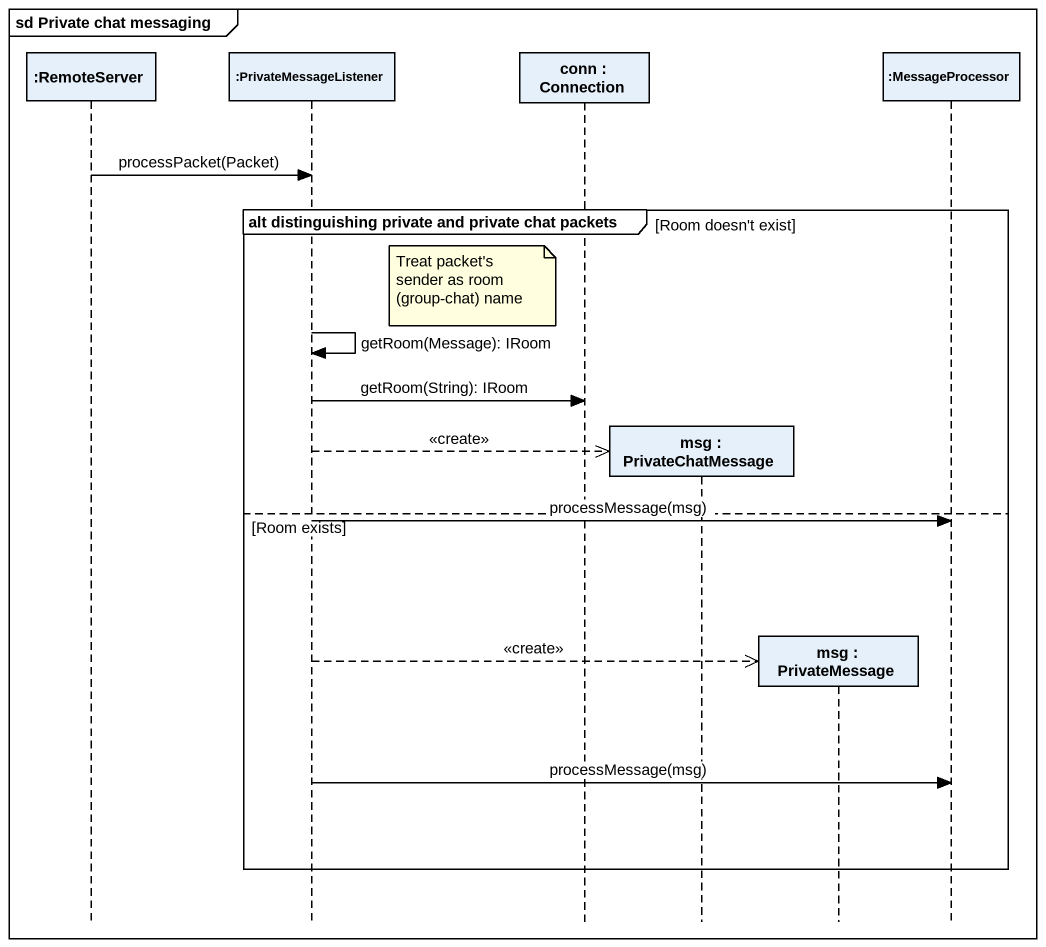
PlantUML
@startuml
mainframe sd Private chat messaging
hide footbox
participant ":RemoteServer" as RemoteServer
participant ":PrivateMessageListener" as PrivateMessageListener
participant "conn : Connection" as conn
participant "msg : PrivateChatMessage" as msg
participant "msg : PrivateMessage" as msg_2
participant ":MessageProcessor" as MessageProcessor

RemoteServer -> PrivateMessageListener : processPacket(Packet)
group alt distinguishing private and private chat packets [Room doesn't exist]
  note left of conn : Treat packet's sender as room (group-chat) name
  PrivateMessageListener -> PrivateMessageListener : getRoom(Message): IRoom
  PrivateMessageListener -> conn : getRoom(String): IRoom
  PrivateMessageListener -->> msg ** : <<create>>
else Room exists
  PrivateMessageListener -> MessageProcessor : processMessage(msg)
  PrivateMessageListener -->> msg_2 ** : <<create>>
  PrivateMessageListener -> MessageProcessor : processMessage(msg)
end
@enduml
